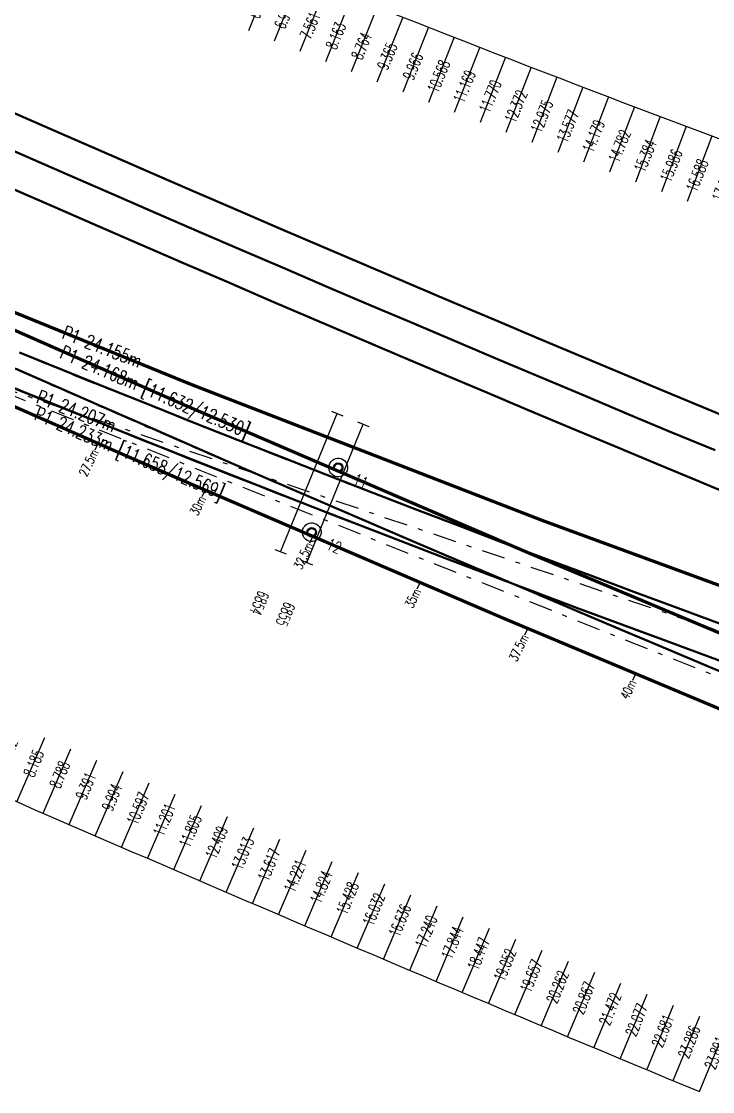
# Model space of a CAD drawing. Header units: millimetres. Extents: x 2688706 to 2690835, y 1254387 to 1255241.
# Drawn here: x 2689176.4 to 2689191.16, y 1254947.26 to 1254970.13 of the extents above; entities that cross this region are included whole.
import ezdxf
from ezdxf.enums import TextEntityAlignment as Align

# ---------------------------------------------------------------- set-up
doc = ezdxf.new("R2010")
doc.units = ezdxf.units.MM
doc.linetypes.add('STRICHLINIE', pattern=[0.75, 0.5, -0.25])
doc.linetypes.add('STRICHPUNKT', pattern=[1, 0.5, -0.25, 0, -0.25])
for name, color, linetype in [('A-HS-0013-_____', 1, 'STRICHPUNKT'), ('A-N1-0013-_____', 1, 'STRICHPUNKT'), ('A-SP-0013-_____', 1, 'STRICHPUNKT'), ('BS-TR-B-Gleisstrang-LinieGeometrie', 7, 'Continuous'), ('BS-TR-N-Gleisstrang-LinieGeometrie', 7, 'Continuous'), ('L-HS-0013-_____', 4, 'Continuous'), ('L-N1-0013-_____', 3, 'Continuous'), ('L-ST-0013-_____', 7, 'Continuous'), ('S-OF-0013-_____', 7, 'STRICHLINIE'), ('S-ON-0013-_____', 7, 'Continuous'), ('T-DD-0013-_____', 7, 'Continuous'), ('T-MK-0013-_____', 1, 'Continuous'), ('T-SS-0013-_____', 7, 'Continuous'), ('T-ST', 7, 'Continuous')]:
    doc.layers.add(name, color=color, linetype=linetype)
doc.layers.add('T-LL-0013-_____', color=2, linetype='Continuous', lineweight=0)
doc.layers.get('S-OF-0013-_____').off()
doc.styles.add('R6', font='simplex.shx', dxfattribs={"width": 0.6})
doc.styles.add('R7', font='simplex.shx', dxfattribs={"width": 0.7})

# ---------------------------------------------------------------- blocks, each defined once
blk = doc.blocks.new('WeiVlpSchwelleR')
at = {"color": 7}
for p, q in [((-0.4999999999999886, -0.1300000000000048), (-0.4999999999999886, 0.1299999999999719)), ((0.5000000000000153, -0.1300000000000075), (0.5000000000000082, 0.1299999999999692))]:
    blk.add_line(p, q, dxfattribs=at)
at = {"color": 0, "linetype": 'ByBlock', "lineweight": -2}
blk.add_line((0.5000000000000118, -1.201402631621339e-14), (-0.4999999999999868, 4.853087807381139e-15), dxfattribs=at)
at = {"style": 'R6', "width": 0.6}
blk.add_attdef('LAENGE', text='', height=0.25, rotation=90, dxfattribs=at).set_placement((1.229737067022978, 0.007106245459260857, 6e-06), align=Align.MIDDLE)
at = {"style": 'R6', "width": 0.6, "flags": 1}
for tag, p in [('WVP-SKML', (-3, -5.426215032855453e-14, 2e-06)), ('WVP-SKMR', (5, -5.426215032855453e-14, 2e-06))]:
    blk.add_attdef(tag, text='', height=0.25, rotation=180, dxfattribs=at).set_placement(p, align=Align.MIDDLE_CENTER)
for tag, rotation, p in [('VERKLINKS', 180, (-0.8611075787620777, -8.73603956063954e-05, 2e-06)), ('VERKRECHTS', 179.9999999999973, (0.8750000000000082, -5.459328261269093e-14, 2e-06))]:
    blk.add_attdef(tag, text='', height=0.25, rotation=rotation, dxfattribs=at).set_placement(p, align=Align.MIDDLE)
at = {"color": 1, "extrusion": (-1, 1.836970198721029e-16, 1.224646799147353e-16), "style": 'R6', "width": 0.6, "flags": 8}
blk.add_attdef('WVP-ANL', text='', height=0.25, rotation=270, dxfattribs=at).set_placement((1.829950611378862e-14, -6.12323399573665e-17, 0.4999999999999904), align=Align.MIDDLE)
at = {"style": 'R6', "width": 0.6, "flags": 1}
blk.add_attdef('VERSCHIEBUNG', text='', height=0.25, rotation=179.9999999999999, dxfattribs=at).set_placement((1.75503510535756, -5.395683899678261e-14, 2.000000000057511e-06), align=Align.MIDDLE_LEFT)
at = {"color": 1, "extrusion": (1, -1.83697019872103e-16, 3.374459510989179e-32), "style": 'R6', "width": 0.6, "flags": 8}
blk.add_attdef('WVP-ANR', text='', height=0.25, rotation=270, dxfattribs=at).set_placement((-1.90594986648479e-14, -7.137320858570557e-15, 0.5000000000000118), align=Align.MIDDLE)
at = {"style": 'R6', "width": 0.6}
blk.add_attdef('BEZEICHNUNG', text='', height=0.25, rotation=180, dxfattribs=at).set_placement((3.371428571428583, -5.426215032855453e-14, 2.000000000057511e-06), align=Align.MIDDLE_LEFT)
blk = doc.blocks.new('WeiVlpAbstMarkeL')
blk.add_line((0, 0), (-0.1500000000000004, -1.110223024625157e-16))
at = {"style": 'R7', "width": 0.7}
blk.add_attdef('ATTR', text='', height=0.2, dxfattribs=at).set_placement((-0.1500000000000004, -1.110223024625157e-16), align=Align.MIDDLE_RIGHT)
blk = doc.blocks.new('st_Isol6_a')
at = {"color": 0, "linetype": 'ByBlock', "lineweight": -2}
for radius in [0.2, 0.1, 0.08]:
    blk.add_circle((0, 0, 1), radius, dxfattribs=at)
at = {"layer": 'T-ST', "color": 0, "linetype": 'ByBlock', "lineweight": -2, "style": 'R7', "width": 0.7, "flags": 8}
blk.add_attdef('WVP-STNR', text='', height=0.25, dxfattribs=at).set_placement((0.55, 0), align=Align.MIDDLE)
blk = doc.blocks.new('Weiche-13')
at = {"layer": 'A-HS-0013-_____', "flags": 128}
blk.add_lwpolyline([(289.03419, 11.31991, 0.01569239623404082), (345.46424, 8.97558)], format="xyb", dxfattribs=at)
at = {"layer": 'A-N1-0013-_____', "flags": 128}
blk.add_lwpolyline([(289.03419, 11.31991, 0.02628544569023457), (336.30556, 10.35925, 0.00253812767250049), (345.43637, 10.70093)], format="xyb", dxfattribs=at)
at = {"layer": 'A-SP-0013-_____', "flags": 128}
blk.add_lwpolyline([(345.46424, 8.97558), (312.64567, 9.30642), (345.43637, 10.70093)], dxfattribs=at)
at = {"layer": 'L-HS-0013-_____', "lineweight": 70, "const_width": 0.07, "flags": 128}
for points in [[(309.7832326455003, 10.79622388832705, 0.006721260621088605), (333.942501316781, 9.916362122356329, 0.006721260621088605)], [(309.7299731542831, 9.29701573172492, 0.006728124636994857), (333.9542853216582, 8.41569720522486, 0.006728124636994857)]]:
    blk.add_lwpolyline(points, format="xyb", dxfattribs=at)
at = {"layer": 'L-N1-0013-_____', "lineweight": 70, "const_width": 0.07, "flags": 128}
blk.add_lwpolyline([(309.7932558440085, 11.03589657481988, 0.01344690372778777), (333.9529708511717, 11.03981010943627, 0.01344690372778777)], format="xyb", dxfattribs=at)
at = {"layer": 'L-N1-0013-_____', "flags": 128}
blk.add_lwpolyline([(309.7330025665668, 9.536971954852683, 0.01343098722672101), (333.9447027337936, 9.539039903470805, 0.01343098722672101)], format="xyb", dxfattribs=at)
at = {"layer": 'T-MK-0013-_____'}
for p, q in [((316.2637823739602, 19.90231803606865), (316.2449187073278, 18.40243665339828)), ((316.8529781194646, 19.89530220184426), (316.8361218982017, 18.39539691556624)), ((317.4421827271909, 19.88907494847365), (317.427333981492, 18.38914844535719)), ((318.031395141701, 19.88363628711178), (318.0185538981646, 18.38369125396408)), ((318.6206143075434, 19.8789862275006), (318.6097805891717, 18.37902535116208)), ((319.2098391692535, 19.87512477796995), (319.2010129954531, 18.37515074530937)), ((319.7990686713582, 19.87205194543675), (319.7922500579392, 18.37206744334647)), ((320.3883017583746, 19.86976773540532), (320.3834907175512, 18.36977545079643)), ((320.9775373748138, 19.86827215196741), (320.974733915204, 18.36827477176496)), ((321.5667744651826, 19.86756519780201), (321.5659785918081, 18.36756540894017)), ((322.1569919578747, 19.86764766690678), (322.1582070110586, 18.36764815902494)), ((322.7472088096217, 19.86852139178812), (322.7504347871803, 18.3685248607692)), ((323.3374239596523, 19.870186370876), (323.3426608557876, 18.37019551259757)), ((323.9276363471994, 19.87264260117782), (323.9348841524994, 18.37266011150724)), ((324.5178449114998, 19.87589007827918), (324.5271036129383, 18.37591865306879)), ((325.1080485917983, 19.87992879634355), (325.119318172735, 18.37997113142579)), ((325.698246327347, 19.88475874811229), (325.7115267675277, 18.38481753929489)), ((326.2884370574101, 19.89037992490473), (326.3037283329664, 18.39045786796582)), ((317.5917002797893, 1.200806722332857), (317.6527854047611, 2.6995624087298)), ((318.1992270153722, 1.176249253209194), (318.2593090496462, 2.675045486576994)), ((318.8067700505474, 1.152098390948893), (318.8658489672111, 2.650934499936745)), ((319.4143291131809, 1.128354146369989), (319.4724048857714, 2.627229459609227)), ((320.0229117849539, 1.104978155653788), (320.0799827233844, 2.603892065118457)), ((320.6315099908498, 1.082010153903322), (320.687576069472, 2.58096198596062)), ((321.2401234573572, 1.05945015144094), (321.2951846509741, 2.558439232441025)), ((321.8487519109549, 1.037298158405296), (321.9028081948213, 2.536323814681583)), ((322.4573950781177, 1.015554184751638), (322.51044642794, 2.514615742621105)), ((323.0660526853136, 0.9942182402520655), (323.1180990772497, 2.493315026015557)), ((323.6747244590019, 0.9732903344956176), (323.7257658696615, 2.472421674438146)), ((324.2834101256387, 0.9527704768869776), (324.333446532083, 2.451935697278026)), ((324.8921094116701, 0.9326586766485168), (324.9411407914121, 2.431857103742341)), ((325.5008220435396, 0.9129549428188033), (325.5488483745439, 2.412185902854737)), ((326.1095477476837, 0.8936592842525592), (326.1565690083666, 2.392922103455315)), ((326.718286250531, 0.874771709621882), (326.7643024197605, 2.374065714201854)), ((327.3270372785068, 0.856292227414965), (327.3720483356025, 2.355616743568532)), ((327.9358005580307, 0.8382208459367941), (327.979806482764, 2.337575199846623)), ((328.5455839851359, 0.8205286606041047), (328.5885830931357, 2.319912226177377)), ((329.1553791549538, 0.8032459449125009), (329.1973714268317, 2.302658046071665)), ((329.7651857925241, 0.7863727066546571), (329.8061712093454, 2.285812667309294)), ((330.3750036228833, 0.7699089534387538), (330.4149821661677, 2.269376097485884)), ((330.9848323710633, 0.7538546926884748), (331.0238040227843, 2.25334834401286)), ((331.5946717620882, 0.7382099316427975), (331.6326365046734, 2.237729414117248)), ((332.2045215209812, 0.7229746773557815), (332.241479337312, 2.222519314841461)), ((332.8143813727571, 0.7081489366972624), (332.8503322461691, 2.207718053043992)), ((333.4242510424283, 0.6937327163522218), (333.4591949567113, 2.193325635398783))]:
    blk.add_line(p, q, dxfattribs=at)
at = {"layer": 'T-MK-0013-_____', "flags": 128}
for points in [[(310.0335876581526, 20.02477678518977, 0.01325376968324033), (333.3697933051719, 20.01954449749557, 0.01325376968324033)], [(309.3449046638145, 1.574461581129754, 0.006630979043589999), (333.4242510424284, 0.693732716352113, 0.006630979043589999)]]:
    blk.add_lwpolyline(points, format="xyb", dxfattribs=at)
at = {"layer": 'L-ST-0013-_____', "color": 7}
ref = blk.add_blockref('st_Isol6_a', (321.4113683603118, 10.29155026550607), dxfattribs=dict(at, rotation=357.8856560440865))
ref.add_attrib('WVP-STNR', '11', dxfattribs={"layer": 'T-ST', "color": 0, "linetype": 'ByBlock', "lineweight": -2, "height": 0.25, "rotation": 357.8856560440865, "style": 'R7', "width": 0.7000000000000001}).set_placement((321.9609939141172, 10.2712586267332), align=Align.MIDDLE)
ref = blk.add_blockref('st_Isol6_a', (321.384045759835, 8.791537513263687), dxfattribs=dict(at, rotation=357.8874394679262))
ref.add_attrib('WVP-STNR', '12', dxfattribs={"layer": 'T-ST', "color": 0, "linetype": 'ByBlock', "lineweight": -2, "height": 0.25, "rotation": 357.8874394679262, "style": 'R7', "width": 0.7}).set_placement((321.9336719449843, 8.771262982485274), align=Align.MIDDLE)
at = {"layer": 'S-OF-0013-_____'}
ref = blk.add_blockref('WeiVlpSchwelleR', (333.0018595023314, 9.726605176767464), dxfattribs=dict(at, xscale=3.6, rotation=269.903962252436))
ref.add_attrib('WVP-SKML', '23.213', dxfattribs={"layer": 'T-MK-0013-_____', "height": 0.25, "rotation": 89.90396225243593, "style": 'R6', "width": 0.6}).set_placement((332.802214085372, 19.10470972817081), align=Align.MIDDLE_CENTER)
ref.add_attrib('WVP-SKMR', '23.286', dxfattribs={"layer": 'T-MK-0013-_____', "height": 0.25, "rotation": 89.90396225243593, "style": 'R6', "width": 0.6}).set_placement((332.8359518968043, 1.6078904065053), align=Align.MIDDLE_CENTER)
ref = blk.add_blockref('WeiVlpSchwelleR', (310.7289268467561, 10.13017382296638), dxfattribs=dict(at, xscale=3, rotation=268.0311566637018))
ref.add_attrib('WVP-SKML', '0.966', dxfattribs={"layer": 'T-MK-0013-_____', "height": 0.25, "rotation": 88.03115666370176, "style": 'R6', "width": 0.6}).set_placement((310.9580884865903, 19.10075798638305), align=Align.MIDDLE_CENTER)
ref.add_attrib('WVP-SKMR', '0.970', dxfattribs={"layer": 'T-MK-0013-_____', "height": 0.25, "rotation": 88.03115666370176, "style": 'R6', "width": 0.6}).set_placement((310.3657432030809, 2.425204550021431), align=Align.MIDDLE_CENTER)
ref = blk.add_blockref('WeiVlpSchwelleR', (311.3275501217819, 10.10850689774529), dxfattribs=dict(at, xscale=3, rotation=268.0810828560288))
ref.add_attrib('WVP-SKML', '1.565', dxfattribs={"layer": 'T-MK-0013-_____', "height": 0.25, "rotation": 88.08108285602881, "style": 'R6', "width": 0.6}).set_placement((311.5454166184282, 19.08671024518604), align=Align.MIDDLE_CENTER)
ref.add_attrib('WVP-SKMR', '1.570', dxfattribs={"layer": 'T-MK-0013-_____', "height": 0.25, "rotation": 88.08108285602881, "style": 'R6', "width": 0.6}).set_placement((310.9694328382551, 2.395955937036797), align=Align.MIDDLE_CENTER)
ref = blk.add_blockref('WeiVlpSchwelleR', (311.926192256199, 10.08743773015229), dxfattribs=dict(at, xscale=3, rotation=268.1306273971424))
ref.add_attrib('WVP-SKML', '2.163', dxfattribs={"layer": 'T-MK-0013-_____', "height": 0.25, "rotation": 88.13062739714239, "style": 'R6', "width": 0.6}).set_placement((312.1327629370335, 19.07344466936296), align=Align.MIDDLE_CENTER)
ref.add_attrib('WVP-SKMR', '2.170', dxfattribs={"layer": 'T-MK-0013-_____', "height": 0.25, "rotation": 88.13062739714239, "style": 'R6', "width": 0.6}).set_placement((311.5731418174667, 2.367109353210048), align=Align.MIDDLE_CENTER)
ref = blk.add_blockref('WeiVlpSchwelleR', (312.5248525867766, 10.06696633851445), dxfattribs=dict(at, xscale=3, rotation=268.1797922959587))
ref.add_attrib('WVP-SKML', '2.761', dxfattribs={"layer": 'T-MK-0013-_____', "height": 0.25, "rotation": 88.17979229595876, "style": 'R6', "width": 0.6}).set_placement((312.7201264007695, 19.06096128243978), align=Align.MIDDLE_CENTER)
ref.add_attrib('WVP-SKMR', '2.769', dxfattribs={"layer": 'T-MK-0013-_____', "height": 0.25, "rotation": 88.17979229595876, "style": 'R6', "width": 0.6}).set_placement((312.1768698729816, 2.338664811334291), align=Align.MIDDLE_CENTER)
ref = blk.add_blockref('WeiVlpSchwelleR', (313.1245298268542, 10.04706008315446), dxfattribs=dict(at, xscale=3, rotation=268.2285785184534))
ref.add_attrib('WVP-SKML', '3.360', dxfattribs={"layer": 'T-MK-0013-_____', "height": 0.25, "rotation": 88.22857851845339, "style": 'R6', "width": 0.6}).set_placement((313.3084877735553, 19.0492412031133), align=Align.MIDDLE_CENTER)
ref.add_attrib('WVP-SKMR', '3.370', dxfattribs={"layer": 'T-MK-0013-_____', "height": 0.25, "rotation": 88.22857851845339, "style": 'R6', "width": 0.6}).set_placement((312.7816232524419, 2.310575910394516), align=Align.MIDDLE_CENTER)
ref = blk.add_blockref('WeiVlpSchwelleR', (313.7242239918232, 10.02775363641658), dxfattribs=dict(at, xscale=3, rotation=268.2769906038733))
ref.add_attrib('WVP-SKML', '3.960', dxfattribs={"layer": 'T-MK-0013-_____', "height": 0.25, "rotation": 88.27699060387336, "style": 'R6', "width": 0.6}).set_placement((313.8968642567555, 19.03830597276397), align=Align.MIDDLE_CENTER)
ref.add_attrib('WVP-SKMR', '3.971', dxfattribs={"layer": 'T-MK-0013-_____', "height": 0.25, "rotation": 88.27699060387336, "style": 'R6', "width": 0.6}).set_placement((313.3863952341376, 2.282890418157722), align=Align.MIDDLE_CENTER)
ref = blk.add_blockref('WeiVlpSchwelleR', (314.3239344150682, 10.00904701432151), dxfattribs=dict(at, xscale=3, rotation=268.3250318141637))
ref.add_attrib('WVP-SKML', '4.559', dxfattribs={"layer": 'T-MK-0013-_____', "height": 0.25, "rotation": 88.32503181416365, "style": 'R6', "width": 0.6}).set_placement((314.4852548034155, 19.02815561085007), align=Align.MIDDLE_CENTER)
ref.add_attrib('WVP-SKMR', '4.572', dxfattribs={"layer": 'T-MK-0013-_____', "height": 0.25, "rotation": 88.32503181416365, "style": 'R6', "width": 0.6}).set_placement((313.9911855489706, 2.255608346942739), align=Align.MIDDLE_CENTER)
ref = blk.add_blockref('WeiVlpSchwelleR', (314.9236604299552, 9.9909402320896), dxfattribs=dict(at, xscale=3, rotation=268.3727057714081))
ref.add_attrib('WVP-SKML', '5.158', dxfattribs={"layer": 'T-MK-0013-_____', "height": 0.25, "rotation": 88.37270577140809, "style": 'R6', "width": 0.6}).set_placement((315.0736583665552, 19.01879013543291), align=Align.MIDDLE_CENTER)
ref.add_attrib('WVP-SKMR', '5.173', dxfattribs={"layer": 'T-MK-0013-_____', "height": 0.25, "rotation": 88.37270577140809, "style": 'R6', "width": 0.6}).set_placement((314.5959939278321, 2.228729708888911), align=Align.MIDDLE_CENTER)
ref = blk.add_blockref('WeiVlpSchwelleR', (315.5234013698364, 9.973433304141139), dxfattribs=dict(at, xscale=3, rotation=268.4200164343519))
ref.add_attrib('WVP-SKML', '5.757', dxfattribs={"layer": 'T-MK-0013-_____', "height": 0.25, "rotation": 88.42001643435187, "style": 'R6', "width": 0.6}).set_placement((315.6620738991727, 19.0102095631776), align=Align.MIDDLE_CENTER)
ref.add_attrib('WVP-SKMR', '5.774', dxfattribs={"layer": 'T-MK-0013-_____', "height": 0.25, "rotation": 88.42001643435187, "style": 'R6', "width": 0.6}).set_placement((315.2008201016075, 2.202254515956332), align=Align.MIDDLE_CENTER)
ref = blk.add_blockref('WeiVlpSchwelleR', (316.1251555755735, 9.956470935495958), dxfattribs=dict(at, xscale=3.2, rotation=268.4669664377806))
ref.add_attrib('WVP-SKML', '6.359', dxfattribs={"layer": 'T-MK-0013-_____', "height": 0.25, "rotation": 88.46696643778056, "style": 'R6', "width": 0.6}).set_placement((316.2524641739808, 19.00238920646643), align=Align.MIDDLE_CENTER)
ref.add_attrib('WVP-SKMR', '6.376', dxfattribs={"layer": 'T-MK-0013-_____', "height": 0.25, "rotation": 88.46696643778056, "style": 'R6', "width": 0.6}).set_placement((315.8076771304893, 2.176096670512884), align=Align.MIDDLE_CENTER)
ref = blk.add_blockref('WeiVlpSchwelleR', (316.7269234614471, 9.940112454840715), dxfattribs=dict(at, xscale=3.2, rotation=268.5135626327148))
ref.add_attrib('WVP-SKML', '6.960', dxfattribs={"layer": 'T-MK-0013-_____', "height": 0.25, "rotation": 88.51356263271472, "style": 'R6', "width": 0.6}).set_placement((316.8428643867069, 18.99535903007745), align=Align.MIDDLE_CENTER)
ref.add_attrib('WVP-SKMR', '6.979', dxfattribs={"layer": 'T-MK-0013-_____', "height": 0.25, "rotation": 88.51356263271472, "style": 'R6', "width": 0.6}).set_placement((316.4145515302018, 2.15034498407458), align=Align.MIDDLE_CENTER)
ref = blk.add_blockref('WeiVlpSchwelleR', (317.3287043540739, 9.924357874311369), dxfattribs=dict(at, xscale=3.2, rotation=268.5598099094132))
ref.add_attrib('WVP-SKML', '7.561', dxfattribs={"layer": 'T-MK-0013-_____', "height": 0.25, "rotation": 88.55980990941319, "style": 'R6', "width": 0.6}).set_placement((317.4332734797715, 18.98911904660377), align=Align.MIDDLE_CENTER)
ref.add_attrib('WVP-SKMR', '7.582', dxfattribs={"layer": 'T-MK-0013-_____', "height": 0.25, "rotation": 88.55980990941319, "style": 'R6', "width": 0.6}).set_placement((317.0214430289101, 2.124999468176386), align=Align.MIDDLE_CENTER)
ref = blk.add_blockref('WeiVlpSchwelleR', (317.9304975800587, 9.909207205233145), dxfattribs=dict(at, xscale=3.2, rotation=268.6057134022881))
ref.add_attrib('WVP-SKML', '8.163', dxfattribs={"layer": 'T-MK-0013-_____', "height": 0.25, "rotation": 88.60571340228812, "style": 'R6', "width": 0.6}).set_placement((318.0236903955791, 18.98366926722316), align=Align.MIDDLE_CENTER)
ref.add_attrib('WVP-SKMR', '8.185', dxfattribs={"layer": 'T-MK-0013-_____', "height": 0.25, "rotation": 88.60571340228812, "style": 'R6', "width": 0.6}).set_placement((317.6283513547724, 2.100060134171023), align=Align.MIDDLE_CENTER)
ref = blk.add_blockref('WeiVlpSchwelleR', (318.5323024659942, 9.89466045812), dxfattribs=dict(at, xscale=3.2, rotation=268.6512784678642))
ref.add_attrib('WVP-SKML', '8.764', dxfattribs={"layer": 'T-MK-0013-_____', "height": 0.25, "rotation": 88.6512784678642, "style": 'R6', "width": 0.6}).set_placement((318.6141140765204, 18.97900970169749), align=Align.MIDDLE_CENTER)
ref.add_attrib('WVP-SKMR', '8.788', dxfattribs={"layer": 'T-MK-0013-_____', "height": 0.25, "rotation": 88.6512784678642, "style": 'R6', "width": 0.6}).set_placement((318.2352762359366, 2.075526993229874), align=Align.MIDDLE_CENTER)
ref = blk.add_blockref('WeiVlpSchwelleR', (319.1341183384643, 9.880717642674938), dxfattribs=dict(at, xscale=3.2, rotation=268.6965106635467))
ref.add_attrib('WVP-SKML', '9.365', dxfattribs={"layer": 'T-MK-0013-_____', "height": 0.25, "rotation": 88.69651066354669, "style": 'R6', "width": 0.6}).set_placement((319.2045434649733, 18.9751403583736), align=Align.MIDDLE_CENTER)
ref.add_attrib('WVP-SKMR', '9.391', dxfattribs={"layer": 'T-MK-0013-_____', "height": 0.25, "rotation": 88.69651066354669, "style": 'R6', "width": 0.6}).set_placement((318.8422174005456, 2.051400056341604), align=Align.MIDDLE_CENTER)
ref = blk.add_blockref('WeiVlpSchwelleR', (319.7359445240446, 9.867378767790086), dxfattribs=dict(at, xscale=3.2, rotation=268.7414157267473))
ref.add_attrib('WVP-SKML', '9.966', dxfattribs={"layer": 'T-MK-0013-_____', "height": 0.25, "rotation": 88.74141572674728, "style": 'R6', "width": 0.6}).set_placement((319.7949775033068, 18.97206124418258), align=Align.MIDDLE_CENTER)
ref.add_attrib('WVP-SKMR', '9.994', dxfattribs={"layer": 'T-MK-0013-_____', "height": 0.25, "rotation": 88.74141572674728, "style": 'R6', "width": 0.6}).set_placement((319.4491745767352, 2.027679334313532), align=Align.MIDDLE_CENTER)
ref = blk.add_blockref('WeiVlpSchwelleR', (320.3382799872603, 9.854624817622806), dxfattribs=dict(at, xscale=3.2, rotation=268.8139907294037))
ref.add_attrib('WVP-SKML', '10.568', dxfattribs={"layer": 'T-MK-0013-_____', "height": 0.25, "rotation": 88.81399072940366, "style": 'R6', "width": 0.6}).set_placement((320.3854151338806, 18.96977236463999), align=Align.MIDDLE_CENTER)
ref.add_attrib('WVP-SKMR', '10.597', dxfattribs={"layer": 'T-MK-0013-_____', "height": 0.25, "rotation": 88.81399072940366, "style": 'R6', "width": 0.6}).set_placement((320.0571543480122, 2.004326501332589), align=Align.MIDDLE_CENTER)
ref = blk.add_blockref('WeiVlpSchwelleR', (322.1458376292569, 9.819991148283464), dxfattribs=dict(at, xscale=3.4, rotation=268.9992809236822))
ref.add_attrib('WVP-SKML', '12.372', dxfattribs={"layer": 'T-MK-0013-_____', "height": 0.25, "rotation": 88.99928092368219, "style": 'R6', "width": 0.6}).set_placement((322.157720989785, 18.96764796217768), align=Align.MIDDLE_CENTER)
ref.add_attrib('WVP-SKMR', '12.409', dxfattribs={"layer": 'T-MK-0013-_____', "height": 0.25, "rotation": 88.99928092368219, "style": 'R6', "width": 0.6}).set_placement((321.8811856812748, 1.936713552171068), align=Align.MIDDLE_CENTER)
ref = blk.add_blockref('WeiVlpSchwelleR', (322.7487050115953, 9.80965747878949), dxfattribs=dict(at, xscale=3.4, rotation=269.0417875344972))
ref.add_attrib('WVP-SKML', '12.975', dxfattribs={"layer": 'T-MK-0013-_____', "height": 0.25, "rotation": 89.04178753449723, "style": 'R6', "width": 0.6}).set_placement((322.7491443961569, 18.96852347317677), align=Align.MIDDLE_CENTER)
ref.add_attrib('WVP-SKMR', '13.013', dxfattribs={"layer": 'T-MK-0013-_____', "height": 0.25, "rotation": 89.04178753449723, "style": 'R6', "width": 0.6}).set_placement((322.4892258880111, 1.914991119473318), align=Align.MIDDLE_CENTER)
ref = blk.add_blockref('WeiVlpSchwelleR', (323.3515786842636, 9.799929795121926), dxfattribs=dict(at, xscale=3.4, rotation=269.0840075721906))
ref.add_attrib('WVP-SKML', '13.577', dxfattribs={"layer": 'T-MK-0013-_____', "height": 0.25, "rotation": 89.08400757219057, "style": 'R6', "width": 0.6}).set_placement((323.3405660973335, 18.97019185590894), align=Align.MIDDLE_CENTER)
ref.add_attrib('WVP-SKMR', '13.617', dxfattribs={"layer": 'T-MK-0013-_____', "height": 0.25, "rotation": 89.08400757219057, "style": 'R6', "width": 0.6}).set_placement((323.0972805204752, 1.89367631171016), align=Align.MIDDLE_CENTER)
ref = blk.add_blockref('WeiVlpSchwelleR', (323.9544579704391, 9.790808100507576), dxfattribs=dict(at, xscale=3.399999999999999, rotation=269.1259479206573))
ref.add_attrib('WVP-SKML', '14.179', dxfattribs={"layer": 'T-MK-0013-_____', "height": 0.25, "rotation": 89.12594792065734, "style": 'R6', "width": 0.6}).set_placement((323.9319850303795, 18.97265310737547), align=Align.MIDDLE_CENTER)
ref.add_attrib('WVP-SKMR', '14.221', dxfattribs={"layer": 'T-MK-0013-_____', "height": 0.25, "rotation": 89.12594792065734, "style": 'R6', "width": 0.6}).set_placement((323.7053493053976, 1.872769138461134), align=Align.MIDDLE_CENTER)
ref = blk.add_blockref('WeiVlpSchwelleR', (324.5573421932994, 9.782292397356656), dxfattribs=dict(at, xscale=3.399999999999999, rotation=269.1676154836983))
ref.add_attrib('WVP-SKML', '14.782', dxfattribs={"layer": 'T-MK-0013-_____', "height": 0.25, "rotation": 89.1676154836983, "style": 'R6', "width": 0.6}).set_placement((324.523400132363, 18.97590722315295), align=Align.MIDDLE_CENTER)
ref.add_attrib('WVP-SKMR', '14.824', dxfattribs={"layer": 'T-MK-0013-_____', "height": 0.25, "rotation": 89.1676154836983, "style": 'R6', "width": 0.6}).set_placement((324.3134319695052, 1.852269609121606), align=Align.MIDDLE_CENTER)
ref = blk.add_blockref('WeiVlpSchwelleR', (325.1602306760215, 9.77438268726317), dxfattribs=dict(at, xscale=3.4, rotation=269.2090171712151))
ref.add_attrib('WVP-SKML', '15.384', dxfattribs={"layer": 'T-MK-0013-_____', "height": 0.25, "rotation": 89.20901717121514, "style": 'R6', "width": 0.6}).set_placement((325.1148103403603, 18.9799541973929), align=Align.MIDDLE_CENTER)
ref.add_attrib('WVP-SKMR', '15.428', dxfattribs={"layer": 'T-MK-0013-_____', "height": 0.25, "rotation": 89.20901717121514, "style": 'R6', "width": 0.6}).set_placement((324.9215282395153, 1.832177732904811), align=Align.MIDDLE_CENTER)
ref = blk.add_blockref('WeiVlpSchwelleR', (325.7631227417844, 9.767078971004338), dxfattribs=dict(at, xscale=3.4, rotation=269.2501598867099))
ref.add_attrib('WVP-SKML', '15.986', dxfattribs={"layer": 'T-MK-0013-_____', "height": 0.25, "rotation": 89.25015988670992, "style": 'R6', "width": 0.6}).set_placement((325.7062145914554, 18.98479402282185), align=Align.MIDDLE_CENTER)
ref.add_attrib('WVP-SKMR', '16.032', dxfattribs={"layer": 'T-MK-0013-_____', "height": 0.25, "rotation": 89.25015988670992, "style": 'R6', "width": 0.6}).set_placement((325.5296378421422, 1.812493518840363), align=Align.MIDDLE_CENTER)
ref = blk.add_blockref('WeiVlpSchwelleR', (326.3660177137704, 9.760381248541165), dxfattribs=dict(at, xscale=3.4, rotation=269.2910505152454))
ref.add_attrib('WVP-SKML', '16.588', dxfattribs={"layer": 'T-MK-0013-_____', "height": 0.25, "rotation": 89.29105051524544, "style": 'R6', "width": 0.6}).set_placement((326.2976118227439, 18.99042669074138), align=Align.MIDDLE_CENTER)
ref.add_attrib('WVP-SKMR', '16.636', dxfattribs={"layer": 'T-MK-0013-_____', "height": 0.25, "rotation": 89.29105051524544, "style": 'R6', "width": 0.6}).set_placement((326.1377605040935, 1.793216975774212), align=Align.MIDDLE_CENTER)
ref = blk.add_blockref('WeiVlpSchwelleR', (326.9689149151635, 9.754289519018045), dxfattribs=dict(at, xscale=3.4, rotation=269.3316959123064))
ref.add_attrib('WVP-SKML', '17.191', dxfattribs={"layer": 'T-MK-0013-_____', "height": 0.25, "rotation": 89.33169591230637, "style": 'R6', "width": 0.6}).set_placement((326.8890009713339, 18.99685219102822), align=Align.MIDDLE_CENTER)
ref.add_attrib('WVP-SKMR', '17.240', dxfattribs={"layer": 'T-MK-0013-_____', "height": 0.25, "rotation": 89.33169591230637, "style": 'R6', "width": 0.6}).set_placement((326.7458959520687, 1.774348112369865), align=Align.MIDDLE_CENTER)
ref = blk.add_blockref('WeiVlpSchwelleR', (327.5718136691535, 9.748803780762984), dxfattribs=dict(at, xscale=3.4, rotation=269.3721028936327))
ref.add_attrib('WVP-SKML', '17.793', dxfattribs={"layer": 'T-MK-0013-_____', "height": 0.25, "rotation": 89.37210289363273, "style": 'R6', "width": 0.6}).set_placement((327.4803809743473, 19.00407051213401), align=Align.MIDDLE_CENTER)
ref.add_attrib('WVP-SKMR', '17.844', dxfattribs={"layer": 'T-MK-0013-_____', "height": 0.25, "rotation": 89.37210289363273, "style": 'R6', "width": 0.6}).set_placement((327.3540439127642, 1.755886937107105), align=Align.MIDDLE_CENTER)
ref = blk.add_blockref('WeiVlpSchwelleR', (328.1747132989361, 9.743924031287548), dxfattribs=dict(at, xscale=3.4, rotation=269.4122782255115))
ref.add_attrib('WVP-SKML', '18.395', dxfattribs={"layer": 'T-MK-0013-_____', "height": 0.25, "rotation": 89.41227822551154, "style": 'R6', "width": 0.6}).set_placement((328.0717507689233, 19.01208164108565), align=Align.MIDDLE_CENTER)
ref.add_attrib('WVP-SKMR', '18.447', dxfattribs={"layer": 'T-MK-0013-_____', "height": 0.25, "rotation": 89.41227822551154, "style": 'R6', "width": 0.6}).set_placement((327.9622041128707, 1.737833458282691), align=Align.MIDDLE_CENTER)
ref = blk.add_blockref('WeiVlpSchwelleR', (328.7781129222258, 9.739635933973375), dxfattribs=dict(at, xscale=3.4, rotation=269.4762943149593))
ref.add_attrib('WVP-SKML', '18.997', dxfattribs={"layer": 'T-MK-0013-_____', "height": 0.25, "rotation": 89.4762943149593, "style": 'R6', "width": 0.6}).set_placement((328.6631092922185, 19.02088556348499), align=Align.MIDDLE_CENTER)
ref.add_attrib('WVP-SKMR', '19.052', dxfattribs={"layer": 'T-MK-0013-_____', "height": 0.25, "rotation": 89.4762943149593, "style": 'R6', "width": 0.6}).set_placement((328.5713834499358, 1.720158799948068), align=Align.MIDDLE_CENTER)
ref = blk.add_blockref('WeiVlpSchwelleR', (329.3815120867279, 9.73595448868187), dxfattribs=dict(at, xscale=3.6, rotation=269.5395545092534))
ref.add_attrib('WVP-SKML', '19.600', dxfattribs={"layer": 'T-MK-0013-_____', "height": 0.25, "rotation": 89.53955450925335, "style": 'R6', "width": 0.6}).set_placement((329.2544554814111, 19.03048226350931), align=Align.MIDDLE_CENTER)
ref.add_attrib('WVP-SKMR', '19.657', dxfattribs={"layer": 'T-MK-0013-_____', "height": 0.25, "rotation": 89.53955450925335, "style": 'R6', "width": 0.6}).set_placement((329.1805745180806, 1.702893205607999), align=Align.MIDDLE_CENTER)
ref = blk.add_blockref('WeiVlpSchwelleR', (329.9849101149841, 9.73287969049423), dxfattribs=dict(at, xscale=3.6, rotation=269.6020714833528))
ref.add_attrib('WVP-SKML', '20.202', dxfattribs={"layer": 'T-MK-0013-_____', "height": 0.25, "rotation": 89.6020714833528, "style": 'R6', "width": 0.6}).set_placement((329.8457882737, 19.04087172391065), align=Align.MIDDLE_CENTER)
ref.add_attrib('WVP-SKMR', '20.262', dxfattribs={"layer": 'T-MK-0013-_____', "height": 0.25, "rotation": 89.6020714833528, "style": 'R6', "width": 0.6}).set_placement((329.7897770426169, 1.686036683047439), align=Align.MIDDLE_CENTER)
ref = blk.add_blockref('WeiVlpSchwelleR', (330.5883063295478, 9.730411533674669), dxfattribs=dict(at, xscale=3.6, rotation=269.663858087104))
ref.add_attrib('WVP-SKML', '20.804', dxfattribs={"layer": 'T-MK-0013-_____', "height": 0.25, "rotation": 89.66385808710395, "style": 'R6', "width": 0.6}).set_placement((330.4371066063091, 19.05205392601671), align=Align.MIDDLE_CENTER)
ref.add_attrib('WVP-SKMR', '20.867', dxfattribs={"layer": 'T-MK-0013-_____', "height": 0.25, "rotation": 89.66385808710395, "style": 'R6', "width": 0.6}).set_placement((330.398990748854, 1.669589239867032), align=Align.MIDDLE_CENTER)
ref = blk.add_blockref('WeiVlpSchwelleR', (331.1917000529832, 9.728550011670393), dxfattribs=dict(at, xscale=3.6, rotation=269.7249273146876))
ref.add_attrib('WVP-SKML', '21.407', dxfattribs={"layer": 'T-MK-0013-_____', "height": 0.25, "rotation": 89.72492731468762, "style": 'R6', "width": 0.6}).set_placement((331.0284094164886, 19.06402884973004), align=Align.MIDDLE_CENTER)
ref.add_attrib('WVP-SKMR', '21.472', dxfattribs={"layer": 'T-MK-0013-_____', "height": 0.25, "rotation": 89.72492731468762, "style": 'R6', "width": 0.6}).set_placement((331.0082153620959, 1.653550883483106), align=Align.MIDDLE_CENTER)
ref = blk.add_blockref('WeiVlpSchwelleR', (331.795090607864, 9.727295117111737), dxfattribs=dict(at, xscale=3.6, rotation=269.7852922757406))
ref.add_attrib('WVP-SKML', '22.009', dxfattribs={"layer": 'T-MK-0013-_____', "height": 0.25, "rotation": 89.78529227574056, "style": 'R6', "width": 0.6}).set_placement((331.619695641515, 19.07679647352877), align=Align.MIDDLE_CENTER)
ref.add_attrib('WVP-SKMR', '22.077', dxfattribs={"layer": 'T-MK-0013-_____', "height": 0.25, "rotation": 89.78529227574056, "style": 'R6', "width": 0.6}).set_placement((331.6174506076393, 1.637921621127468), align=Align.MIDDLE_CENTER)
ref = blk.add_blockref('WeiVlpSchwelleR', (332.3984773167799, 9.72664684181197), dxfattribs=dict(at, xscale=3.6, rotation=269.8449661681678))
ref.add_attrib('WVP-SKML', '22.611', dxfattribs={"layer": 'T-MK-0013-_____', "height": 0.25, "rotation": 89.84496616816787, "style": 'R6', "width": 0.6}).set_placement((332.2109642186967, 19.09035677446613), align=Align.MIDDLE_CENTER)
ref.add_attrib('WVP-SKMR', '22.681', dxfattribs={"layer": 'T-MK-0013-_____', "height": 0.25, "rotation": 89.84496616816787, "style": 'R6', "width": 0.6}).set_placement((332.2266962107797, 1.622701459847189), align=Align.MIDDLE_CENTER)
at = {"layer": 'S-ON-0013-_____'}
ref = blk.add_blockref('WeiVlpSchwelleR', (333.6052364871359, 9.72717011215775), dxfattribs=dict(at, xscale=3.8, rotation=269.9622938275272))
ref.add_attrib('BEZEICHNUNG', '7075', dxfattribs={"layer": 'T-SS-0013-_____', "height": 0.25, "rotation": 269.9622938275272, "style": 'R6', "width": 0.6}).set_placement((333.6033917133317, 6.923975543514741), align=Align.MIDDLE_LEFT)
ref.add_attrib('LAENGE', '3.8', dxfattribs={"layer": 'T-SS-0013-_____', "height": 0.25, "rotation": 359.9622938275272, "style": 'R6', "width": 0.6}).set_placement((333.6097095010429, 7.423981741226788), align=Align.MIDDLE)
ref.add_attrib('WVP-SKML', '23.816', dxfattribs={"layer": 'T-MK-0013-_____', "height": 0.25, "rotation": 89.96229382752719, "style": 'R6', "width": 0.6}).set_placement((333.3934441789143, 19.11985530884698), align=Align.MIDDLE_CENTER)
ref.add_attrib('WVP-SKMR', '23.891', dxfattribs={"layer": 'T-MK-0013-_____', "height": 0.25, "rotation": 89.96229382752719, "style": 'R6', "width": 0.6}).set_placement((333.445217390998, 1.593488467780158), align=Align.MIDDLE_CENTER)
ref = blk.add_blockref('WeiVlpSchwelleR', (320.9406244419743, 9.842475492718307), dxfattribs=dict(at, xscale=3.2, rotation=268.885676524792))
ref.add_attrib('BEZEICHNUNG', '6854', dxfattribs={"layer": 'T-SS-0013-_____', "height": 0.25, "rotation": 268.885676524792, "style": 'R6', "width": 0.6}).set_placement((320.8913487552641, 7.309160017808883), align=Align.MIDDLE_LEFT)
ref.add_attrib('WVP-SKML', '11.169', dxfattribs={"layer": 'T-MK-0013-_____', "height": 0.25, "rotation": 88.88567652479195, "style": 'R6', "width": 0.6}).set_placement((320.975855299048, 18.96827372384594), align=Align.MIDDLE_CENTER)
ref.add_attrib('WVP-SKMR', '11.201', dxfattribs={"layer": 'T-MK-0013-_____', "height": 0.25, "rotation": 88.88567652479195, "style": 'R6', "width": 0.6}).set_placement((320.6651496380231, 1.981381253137701), align=Align.MIDDLE_CENTER)
ref = blk.add_blockref('WeiVlpSchwelleR', (321.542977214069, 9.83093079956069), dxfattribs=dict(at, xscale=3.2, rotation=268.9564808899216))
ref.add_attrib('BEZEICHNUNG', '6855', dxfattribs={"layer": 'T-SS-0013-_____', "height": 0.25, "rotation": 268.9564808899216, "style": 'R6', "width": 0.6}).set_placement((321.4966355918772, 7.286764857508563), align=Align.MIDDLE_LEFT)
ref.add_attrib('WVP-SKML', '11.770', dxfattribs={"layer": 'T-MK-0013-_____', "height": 0.25, "rotation": 88.95648088992162, "style": 'R6', "width": 0.6}).set_placement((321.5662969411579, 18.9675653244849), align=Align.MIDDLE_CENTER)
ref.add_attrib('WVP-SKMR', '11.805', dxfattribs={"layer": 'T-MK-0013-_____', "height": 0.25, "rotation": 88.95648088992162, "style": 'R6', "width": 0.6}).set_placement((321.2731601735273, 1.958843600040991), align=Align.MIDDLE_CENTER)
at = {"layer": 'T-DD-0013-_____', "rotation": 85.82301000000001}
for p, values in [((316.4325747782775, 8.984323417154087), {'ATTR': '27.5m'}), ((318.9304745962979, 8.88189057535351), {'ATTR': '30m'}), ((321.4286490907362, 8.786390924633793), {'ATTR': '32.5m'}), ((323.9270790178062, 8.697825200641887), {'ATTR': '35m'}), ((326.4257451317576, 8.616194085612051), {'ATTR': '37.5m'}), ((328.924628185017, 8.541498208359712), {'ATTR': '40m'})]:
    blk.add_blockref('WeiVlpAbstMarkeL', p, dxfattribs=at).add_auto_attribs(values)
at = {"layer": 'T-LL-0013-_____', "style": 'R7', "width": 0.7}
for s, rotation, p in [('P1 24.155m', 0.009281111737843325, (315.7726712039194, 10.95727285599004)), ('P1 24.168m [11.632/12.530]', 357.914254117506, (317.1687565403384, 10.47058744271676)), ('P1 24.207m', 0.004893697136542941, (315.757156706191, 9.474865547444672)), ('P1 24.233m [11.658/12.569]', 357.9164085144109, (317.138078080174, 9.044301561862296))]:
    blk.add_text(s, height=0.3, rotation=rotation, dxfattribs=at).set_placement(p, align=Align.MIDDLE_CENTER)

msp = doc.modelspace()

# ---------------------------------------------------------------- linework, layer by layer
at = {"layer": 'BS-TR-B-Gleisstrang-LinieGeometrie', "lineweight": 50}
for points in [[(2689175.61997462, 1254967.62487926, 453.493122695905), (2689176.53369115, 1254967.22456131, 453.500135934742), (2689177.44786767, 1254966.82529495, 453.5071491735781), (2689178.36250299, 1254966.42708069, 453.514162412415), (2689179.27759588, 1254966.02991907, 453.521175651252), (2689180.19314514, 1254965.63381061, 453.528188890088), (2689181.10914955, 1254965.23875583, 453.535202128925), (2689182.0256079, 1254964.84475527, 453.542215367761), (2689182.94251897, 1254964.45180943, 453.549228606598), (2689183.85988156, 1254964.05991884, 453.556241845435), (2689184.77769445, 1254963.66908403, 453.563255084271), (2689185.69595643, 1254963.2793055, 453.570268323108), (2689186.61466627, 1254962.89058377, 453.577281561945), (2689187.53382276, 1254962.50291936, 453.584294800781), (2689188.45342469, 1254962.11631278, 453.591308039618), (2689189.37347083, 1254961.73076454, 453.598321278454), (2689190.29395998, 1254961.34627516, 453.6053345172911), (2689191.21489091, 1254960.96284513, 453.612347756128)], [(2689176.35465919, 1254963.05482917, 453.820746460418), (2689177.28698327, 1254962.67591333, 453.825964461545), (2689178.22015244, 1254962.29908349, 453.831092351818), (2689179.15416202, 1254961.92434153, 453.836130131362), (2689180.08900733, 1254961.55168933, 453.841077800298), (2689181.02468371, 1254961.18112876, 453.845935358745), (2689181.96118647, 1254960.81266166, 453.850702806819), (2689182.89851093, 1254960.44628989, 453.855380144635), (2689183.8366524, 1254960.08201526, 453.859967372306), (2689184.77560619, 1254959.71983961, 453.864464489942), (2689185.7153676, 1254959.35976475, 453.868871497651), (2689186.65593194, 1254959.00179247, 453.87318839554), (2689187.59729449, 1254958.64592457, 453.877415183712), (2689188.53945055, 1254958.29216282, 453.881551862268), (2689189.48239542, 1254957.94050901, 453.8855984313089), (2689190.42612436, 1254957.59096487, 453.88955489093), (2689191.37063267, 1254957.24353217, 453.893421241229)], [(2689176.26548149, 1254962.71176008, 453.8493382157), (2689177.18875016, 1254962.3056166, 453.856871167451), (2689178.11247344, 1254961.9005081, 453.864404119202), (2689179.03665014, 1254961.49643509, 453.871937070954), (2689179.96127913, 1254961.09339808, 453.879470022705), (2689180.88635922, 1254960.69139758, 453.887002974456), (2689181.81188926, 1254960.29043409, 453.894535926207), (2689182.73786809, 1254959.89050812, 453.902068877958), (2689183.66429455, 1254959.49162016, 453.909601829709), (2689184.59116747, 1254959.09377072, 453.9171347814599), (2689185.51848568, 1254958.6969603, 453.9246677332119), (2689186.44624803, 1254958.3011894, 453.932200684963), (2689187.37445335, 1254957.90645851, 453.939733636714), (2689188.30310046, 1254957.51276813, 453.947266588465), (2689189.23218821, 1254957.12011875, 453.954799540216), (2689190.16171543, 1254956.72851087, 453.962332491967), (2689191.09168095, 1254956.33794498, 453.969865443719), (2689192.0220836, 1254955.94842157, 453.9773983954701)]]:
    msp.add_polyline3d(points, dxfattribs=at)
at = {"layer": 'BS-TR-N-Gleisstrang-LinieGeometrie', "color": 1, "lineweight": 50, "true_color": 0xff0000}
for points in [[(2689170.96481435, 1254970.50257299, 453.395171493239), (2689171.87628619, 1254970.09642325, 453.402192884812), (2689172.78822528, 1254969.6913237, 453.4092142763849), (2689173.7006304, 1254969.2872749, 453.416235667958), (2689174.61350034, 1254968.88427737, 453.423257059531), (2689175.52683389, 1254968.48233165, 453.430278451104), (2689176.44062984, 1254968.08143828, 453.437299842677), (2689177.35488697, 1254967.68159778, 453.44432123425), (2689178.26960408, 1254967.28281068, 453.451342625823), (2689179.18477995, 1254966.88507752, 453.458364017396), (2689180.10041336, 1254966.48839882, 453.465385408969), (2689181.0165031, 1254966.09277511, 453.472406800542), (2689181.93304796, 1254965.69820692, 453.479428192115), (2689182.85004672, 1254965.30469476, 453.486449583688), (2689183.76749815, 1254964.91223916, 453.493470975261), (2689184.68540105, 1254964.52084064, 453.500492366834), (2689185.603754201, 1254964.13049972, 453.507513758407), (2689186.52255637, 1254963.74121692, 453.514535149981), (2689187.44180636, 1254963.35299275, 453.521556541554), (2689188.36150293, 1254962.96582773, 453.528577933127), (2689189.28164487, 1254962.57972237, 453.5355993247), (2689190.20223096, 1254962.19467719, 453.5426207162729), (2689191.12325997, 1254961.8106927, 453.549642107846), (2689192.04473069, 1254961.4277694, 453.556663499419)], [(2689176.19433884, 1254966.55710613, 453.559651755669), (2689177.10969944, 1254966.15726873, 453.5666682152749), (2689178.02551966, 1254965.75848522, 453.573684674881), (2689178.9417983, 1254965.36075615, 453.580701134488), (2689179.85853415, 1254964.96408204, 453.587717594094), (2689180.77572598, 1254964.56846341, 453.5947340537001), (2689181.69337259, 1254964.17390078, 453.6017505133059), (2689182.61147276, 1254963.78039468, 453.608766972912), (2689183.53002527, 1254963.38794564, 453.615783432519), (2689184.4490289, 1254962.99655416, 453.622799892125), (2689185.36848244, 1254962.60622078, 453.6298163517311), (2689186.28838467, 1254962.216946, 453.636832811337), (2689187.20873437, 1254961.82873034, 453.643849270943), (2689188.12953032, 1254961.44157432, 453.650865730549), (2689189.0507713, 1254961.05547844, 453.657882190156), (2689189.97245609, 1254960.67044323, 453.6648986497619), (2689190.89458347, 1254960.28646919, 453.671915109368), (2689191.81715221, 1254959.90355683, 453.678931568974)], [(2689175.70725676, 1254964.12735564, 453.755518607496), (2689176.63719495, 1254963.74698436, 453.760829446756), (2689177.56798148, 1254963.36869373, 453.766050766695), (2689178.49961169, 1254962.99248564, 453.771182567439), (2689179.43208091, 1254962.61836199, 453.776224849106), (2689180.36538449, 1254962.24632464, 453.78117761182), (2689181.29951776, 1254961.87637544, 453.786040855697), (2689182.23447604, 1254961.50851626, 453.790814580854), (2689183.17025466, 1254961.14274893, 453.795498787404), (2689184.10684893, 1254960.77907528, 453.800093475458), (2689185.04425418, 1254960.41749713, 453.804598645126), (2689185.98246572, 1254960.05801628, 453.809014296515), (2689186.92147885, 1254959.70063455, 453.81334042973), (2689187.86128888, 1254959.3453537, 453.817577044876), (2689188.8018911, 1254958.99217553, 453.821724142051), (2689189.74328081, 1254958.64110179, 453.825781721356), (2689190.68545331, 1254958.29213424, 453.829749782885), (2689191.62840388, 1254957.94527463, 453.833628326736)], [(2689176.10212829, 1254963.60085662, 453.785718492891), (2689177.0185234, 1254963.19711628, 453.793204537786), (2689177.93536756, 1254962.79439669, 453.80069058268), (2689178.85265963, 1254962.39269837, 453.808176627574), (2689179.77039846, 1254961.9920218, 453.815662672468), (2689180.68858292, 1254961.5923675, 453.823148717363), (2689181.60721188, 1254961.19373594, 453.830634762257), (2689182.52628419, 1254960.79612764, 453.838120807151), (2689183.44579871, 1254960.39954307, 453.845606852045), (2689184.36575431, 1254960.00398273, 453.85309289694), (2689185.28614983, 1254959.60944712, 453.860578941834), (2689186.20698415, 1254959.21593672, 453.868064986728), (2689187.12825612, 1254958.82345202, 453.875551031623), (2689188.04996459, 1254958.43199351, 453.883037076517), (2689188.97210842, 1254958.04156167, 453.890523121411), (2689189.89468648, 1254957.65215698, 453.898009166305), (2689190.81769761, 1254957.26377994, 453.9054952112), (2689191.74114067, 1254956.87643101, 453.912981256094)], [(2689176.07267955, 1254962.3624547, 453.880441451056), (2689177.00656354, 1254961.98290517, 453.885663027695), (2689177.94129402, 1254961.60544513, 453.890795115273), (2689178.87686631, 1254961.23007644, 453.895837713909), (2689179.81327574, 1254960.856801, 453.900790823726), (2689180.7505176, 1254960.48562067, 453.905654444838), (2689181.68858723, 1254960.1165373, 453.9104285773599), (2689182.62747993, 1254959.74955275, 453.915113221408), (2689183.567191, 1254959.38466884, 453.919708377089), (2689184.50771574, 1254959.02188741, 453.924214044513), (2689185.44904945, 1254958.66121026, 453.928630223787), (2689186.39118742, 1254958.3026392, 453.932956915015), (2689187.33412494, 1254957.94617603, 453.9371941183), (2689188.27785729, 1254957.59182252, 453.941341833741), (2689189.22237976, 1254957.23958045, 453.945400061436), (2689190.16768761, 1254956.88945158, 453.949368801483), (2689191.11377612, 1254956.54143766, 453.953248053974), (2689192.06064056, 1254956.19554044, 453.957037819)], [(2689176.38828065, 1254961.84084265, 453.912683735774), (2689177.30471828, 1254961.43826047, 453.920150142466), (2689178.22160269, 1254961.0366969, 453.9276165491571), (2689179.13893277, 1254960.63615242, 453.935082955848), (2689180.05670737, 1254960.23662755, 453.94254936254), (2689180.97492536, 1254959.83812276, 453.950015769231), (2689181.8935856, 1254959.44063856, 453.957482175923), (2689182.81268697, 1254959.04417543, 453.964948582614), (2689183.73222833, 1254958.64873386, 453.972414989306), (2689184.65220853, 1254958.25431434, 453.979881395997), (2689185.57262646, 1254957.86091736, 453.987347802689), (2689186.49348096, 1254957.4685434, 453.99481420938), (2689187.41477091, 1254957.07719295, 454.002280616072), (2689188.33649516, 1254956.68686649, 454.009747022763), (2689189.25865257, 1254956.2975645, 454.017213429455), (2689190.18124202, 1254955.90928746, 454.024679836146), (2689191.10426235, 1254955.52203586, 454.032146242838), (2689192.02771243, 1254955.13581017, 454.039612649529)]]:
    msp.add_polyline3d(points, dxfattribs=at)

# ---------------------------------------------------------------- block references
at = {"extrusion": (0.02521914971924821, 0.07637716214611351, 0.9967600130372128), "rotation": 177.079007424015}
msp.add_blockref('Weiche-13', (-2159774.707844734, -2028227.107873932, 164121.6433078382), dxfattribs=at)

doc.saveas('drawing.dxf')
